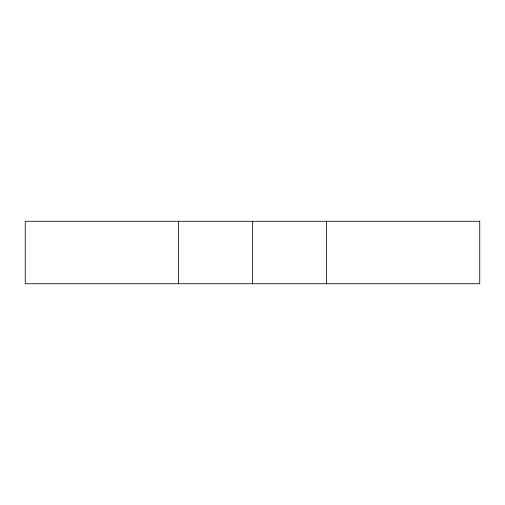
<?xml version="1.0" encoding="UTF-8"?>
<svg xmlns="http://www.w3.org/2000/svg" width="505" height="505" viewBox="0 0 505 505"><rect width="100%" height="100%" fill="white"/><g stroke="black" fill="none" stroke-linecap="round" stroke-linejoin="round"><path stroke-width="0.76" d="M326.533 221.272L326.533 283.728M252.5 221.272L252.5 283.728M178.467 221.272L178.467 283.728M479.75 221.272L25.25 221.272L25.25 283.728L479.75 283.728L479.75 221.272"/></g></svg>
